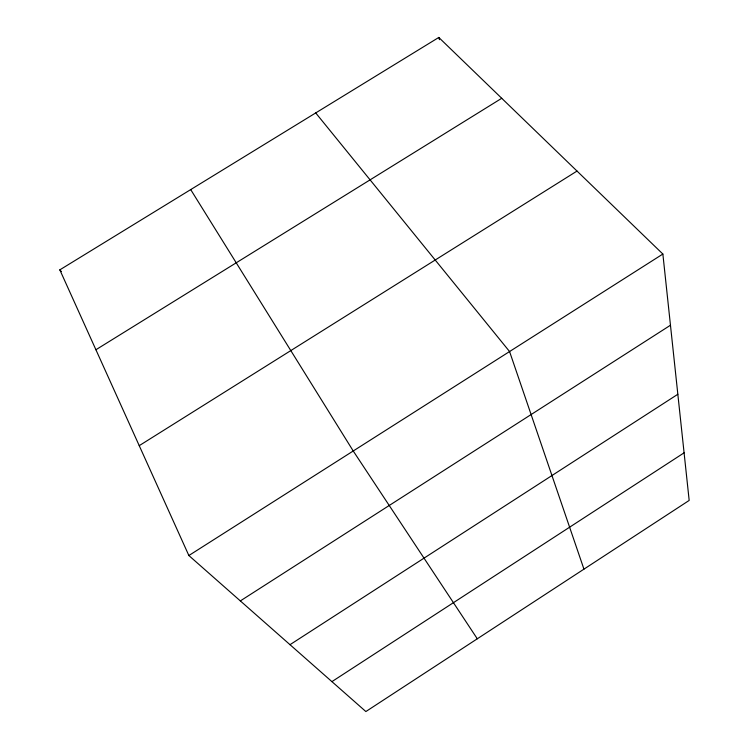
<?xml version="1.0" encoding="UTF-8"?>
<svg xmlns="http://www.w3.org/2000/svg" width="749" height="749" viewBox="0 0 749 749"><rect width="100%" height="100%" fill="white"/><g stroke="black" fill="none" stroke-linecap="round" stroke-linejoin="round"><path stroke-width="1.12" d="M331.919 681.627L684.09 452.827M290.003 644.683L677.836 394.264M240.345 600.913L670.467 325.235M188.86 555.533L662.865 254.042L438.792 37.45L59.826 269.855L188.86 555.533L365.868 711.55L689.174 500.435L662.865 254.042M139.23 445.664L577.02 171.062M95.909 349.746L501.727 98.288M59.826 269.855L61.371 271.606M315.713 112.93L509.573 351.543L583.948 569.146M477.291 638.794L353.228 450.982L190.705 189.6M438.792 37.45L439.466 39.669"/></g></svg>
